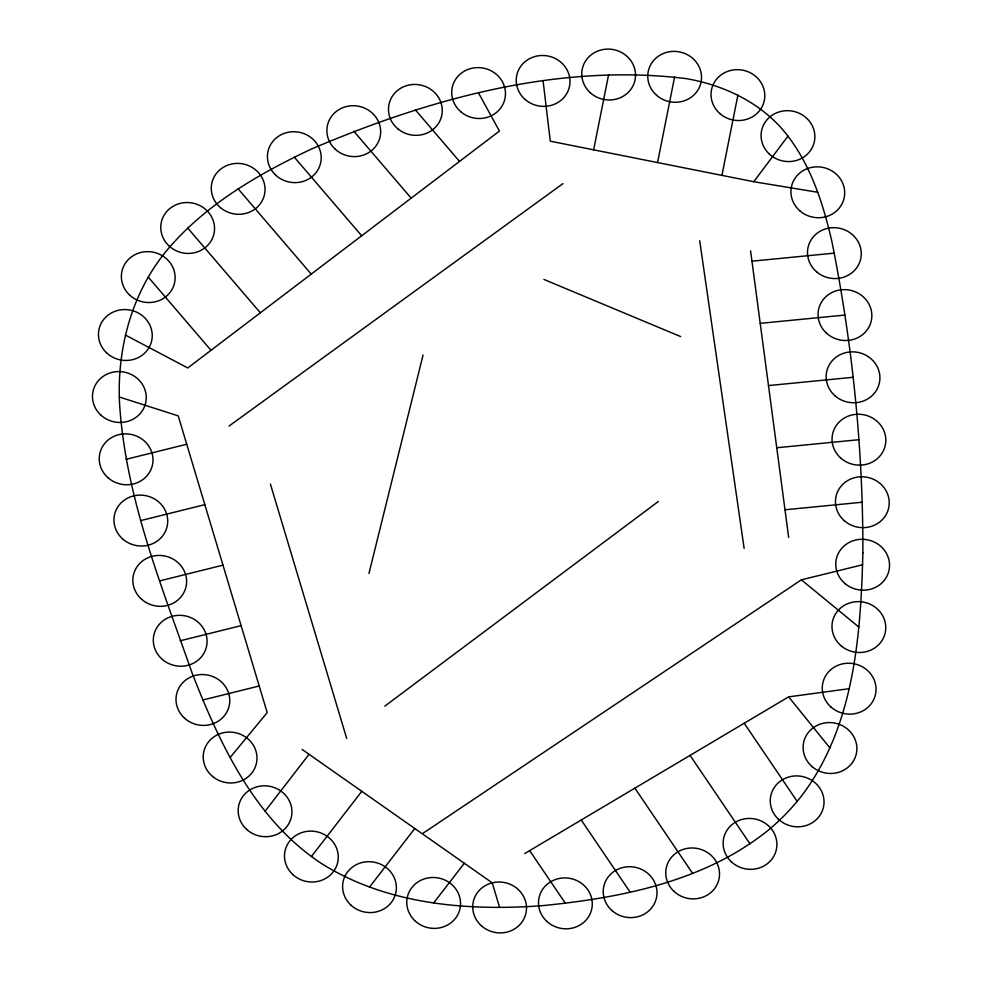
<?xml version="1.0" encoding="UTF-8"?>
<svg xmlns="http://www.w3.org/2000/svg" width="982" height="982" viewBox="0 0 982 982"><rect width="100%" height="100%" fill="white"/><g stroke="black" fill="none" stroke-linecap="round" stroke-linejoin="round"><path stroke-width="1.47" d="M593.644 149.841L608.644 74.534M657.559 162.558L674.634 76.829M721.917 175.373L737.912 95.094M368.962 573.439L423.058 355.018M543.095 80.929L550.288 141.199L753.771 181.719L787.969 136.117M265.042 811.255L309.048 754.299M311.392 856.562L361.793 791.32M369.49 887.127L414.785 828.501M433.663 902.937L464.326 863.252M230.107 757.527L267.19 712.601L178.221 415.877L119.362 397.023M384.834 706.132L658.308 501.507M229.088 426.016L562.993 183.597M422.96 833.301L801.373 579.822L862.65 564.748M524.695 853.567L788.632 696.864L849.16 688.689M126.113 459.306L186.727 444.232M140.831 520.558L204.833 504.65M159.722 580.878L222.975 565.153M180.197 640.78L241.106 625.632M202.893 699.982L259.199 685.988M751.954 261.187L834.381 253.123M760.215 323.348L844.95 315.062M768.476 385.57L853.027 377.297M776.75 447.743L858.931 439.703M784.999 509.781L862.343 502.219M753.771 181.719L817.81 192.288M543.893 279.44L680.612 336.556M125.34 335.022L187.771 367.955L499.421 131.072L478.59 93.057M302.149 749.462L492.228 882.843L499.617 907.454M801.373 579.822L858.857 627.068M415.361 109.886L459.527 161.392M353.753 131.158L411.176 198.143M294.318 157.181L361.683 235.766M238.147 188.851L311.233 274.113M187.66 227.984L260.353 312.792M148.245 277.084L211.007 350.304M788.632 696.864L829.999 748.014M744.221 723.231L797.139 801.361M690.064 755.379L750.003 843.894M634.875 788.153L692.641 873.428M581.234 819.995L630.113 892.159M529.666 850.608L565.411 903.366M270.406 484.065L346.671 738.403M699.7 240.713L744.147 548.496M750.579 250.84L788.669 537.436M862.871 552.78C860.784 634.556 854.352 722.666 804.995 791.308A233.679 220.14 11.2 0 1 768.722 829.839C705.15 881.345 621.569 897.83 542.138 905.686C466.487 911.247 385.533 904.496 320.144 862.65C254.62 818.706 219.845 744.16 192.079 672.977C161.343 585.137 125.266 496.831 119.534 402.951C116.907 349.224 131.392 293.962 165.663 251.822C204.219 205.201 257.763 174.317 311.785 148.871C428.803 98.986 558.132 62.774 686.209 78.621C724.372 85.201 761.553 102.95 786.03 133.675C810.666 164.73 823.063 203.249 831.852 241.376C852.425 343.761 863.141 448.32 862.871 552.78M415.374 921.19A26.944 25.385 11.2 0 0 459.883 909.172A26.944 25.385 11.2 0 0 425.746 878.46A26.944 25.385 11.2 0 0 415.374 921.19M481.585 925.94A26.944 25.385 11.2 0 0 525.91 913.358A26.944 25.385 11.2 0 0 491.344 883.076A26.944 25.385 11.2 0 0 481.585 925.94M546.986 921.509A26.944 25.385 11.2 0 0 591.581 909.749A26.944 25.385 11.2 0 0 557.653 878.841A26.944 25.385 11.2 0 0 546.986 921.509M612.461 910.977A26.944 25.385 11.2 0 0 656.504 897.597A26.944 25.385 11.2 0 0 621.373 867.916A26.944 25.385 11.2 0 0 612.461 910.977M673.738 891.128A26.944 25.385 11.2 0 0 718.652 880.424A26.944 25.385 11.2 0 0 685.522 848.743A26.944 25.385 11.2 0 0 673.738 891.128M731.357 861.815A26.944 25.385 11.2 0 0 776.111 850.572A26.944 25.385 11.2 0 0 742.564 819.283A26.944 25.385 11.2 0 0 731.357 861.815M778.37 819.172A26.944 25.385 11.2 0 0 823.198 808.211A26.944 25.385 11.2 0 0 789.872 776.713A26.944 25.385 11.2 0 0 778.37 819.172M812.114 766.635A26.944 25.385 11.2 0 0 856.329 753.746A26.944 25.385 11.2 0 0 821.553 723.685A26.944 25.385 11.2 0 0 812.114 766.635M830.76 706.844A26.944 25.385 11.2 0 0 875.343 695.035A26.944 25.385 11.2 0 0 841.365 664.163A26.944 25.385 11.2 0 0 830.76 706.844M841.279 645.935A26.944 25.385 11.2 0 0 885.273 632.433A26.944 25.385 11.2 0 0 850.044 602.85A26.944 25.385 11.2 0 0 841.279 645.935M845.097 583.639A26.944 25.385 11.2 0 0 889.066 570.051A26.944 25.385 11.2 0 0 853.788 540.53A26.944 25.385 11.2 0 0 845.097 583.639M844.422 520.791A26.944 25.385 11.2 0 0 888.661 507.989A26.944 25.385 11.2 0 0 853.935 477.866A26.944 25.385 11.2 0 0 844.422 520.791M840.42 457.747A26.944 25.385 11.2 0 0 885.077 446.209A26.944 25.385 11.2 0 0 851.296 415.14A26.944 25.385 11.2 0 0 840.42 457.747M835.203 395.967A26.944 25.385 11.2 0 0 879.381 382.943A26.944 25.385 11.2 0 0 844.495 352.992A26.944 25.385 11.2 0 0 835.203 395.967M826.341 333.033A26.944 25.385 11.2 0 0 871.071 321.691A26.944 25.385 11.2 0 0 837.45 290.476A26.944 25.385 11.2 0 0 826.341 333.033M816.864 272.051A26.944 25.385 11.2 0 0 860.809 258.389A26.944 25.385 11.2 0 0 825.469 228.929A26.944 25.385 11.2 0 0 816.864 272.051M800.256 211.179A26.944 25.385 11.2 0 0 844.225 197.603A26.944 25.385 11.2 0 0 808.935 168.082A26.944 25.385 11.2 0 0 800.256 211.179M769.434 154.149A26.944 25.385 11.2 0 0 814.115 142.66A26.944 25.385 11.2 0 0 780.371 111.555A26.944 25.385 11.2 0 0 769.434 154.149M720.052 113.728A26.944 25.385 11.2 0 0 764.254 100.79A26.944 25.385 11.2 0 0 729.442 70.778A26.944 25.385 11.2 0 0 720.052 113.728M656.639 95.34A26.944 25.385 11.2 0 0 700.939 82.684A26.944 25.385 11.2 0 0 666.336 52.451A26.944 25.385 11.2 0 0 656.639 95.34M590.059 92.529A26.944 25.385 11.2 0 0 634.765 81.138A26.944 25.385 11.2 0 0 601.107 49.959A26.944 25.385 11.2 0 0 590.059 92.529M525.235 99.563A26.944 25.385 11.2 0 0 569.437 86.625A26.944 25.385 11.2 0 0 534.625 56.6A26.944 25.385 11.2 0 0 525.235 99.563M460.939 111.874A26.944 25.385 11.2 0 0 504.981 98.495A26.944 25.385 11.2 0 0 469.838 68.814A26.944 25.385 11.2 0 0 460.939 111.874M397.771 128.752A26.944 25.385 11.2 0 0 441.777 115.25A26.944 25.385 11.2 0 0 406.548 85.667A26.944 25.385 11.2 0 0 397.771 128.752M334.862 148.847A26.944 25.385 11.2 0 0 379.776 138.143A26.944 25.385 11.2 0 0 346.634 106.473A26.944 25.385 11.2 0 0 334.862 148.847M275.77 175.201A26.944 25.385 11.2 0 0 320.451 163.724A26.944 25.385 11.2 0 0 286.732 132.607A26.944 25.385 11.2 0 0 275.77 175.201M220.533 207.693A26.944 25.385 11.2 0 0 264.551 194.227A26.944 25.385 11.2 0 0 229.358 164.62A26.944 25.385 11.2 0 0 220.533 207.693M169.395 246.261A26.944 25.385 11.2 0 0 213.88 234.17A26.944 25.385 11.2 0 0 179.694 203.507A26.944 25.385 11.2 0 0 169.395 246.261M129.71 295.116A26.944 25.385 11.2 0 0 174.379 283.626A26.944 25.385 11.2 0 0 140.647 252.521A26.944 25.385 11.2 0 0 129.71 295.116M106.842 353.078A26.944 25.385 11.2 0 0 151.498 341.503A26.944 25.385 11.2 0 0 117.693 310.459A26.944 25.385 11.2 0 0 106.842 353.078M101.207 415.398A26.944 25.385 11.2 0 0 145.618 403.062A26.944 25.385 11.2 0 0 111.248 372.595A26.944 25.385 11.2 0 0 101.207 415.398M108.216 477.903A26.944 25.385 11.2 0 0 152.443 465.038A26.944 25.385 11.2 0 0 117.68 434.965A26.944 25.385 11.2 0 0 108.216 477.903M123.339 539.511A26.944 25.385 11.2 0 0 167.259 525.787A26.944 25.385 11.2 0 0 131.883 496.376A26.944 25.385 11.2 0 0 123.339 539.511M141.617 599.29A26.944 25.385 11.2 0 0 185.991 586.88A26.944 25.385 11.2 0 0 151.572 556.463A26.944 25.385 11.2 0 0 141.617 599.29M162.509 659.56A26.944 25.385 11.2 0 0 206.576 646.242A26.944 25.385 11.2 0 0 171.494 616.512A26.944 25.385 11.2 0 0 162.509 659.56M184.825 718.431A26.944 25.385 11.2 0 0 229.174 705.923A26.944 25.385 11.2 0 0 194.681 675.579A26.944 25.385 11.2 0 0 184.825 718.431M212.591 776.455A26.944 25.385 11.2 0 0 256.535 762.781A26.944 25.385 11.2 0 0 221.183 733.333A26.944 25.385 11.2 0 0 212.591 776.455M246.715 829.471A26.944 25.385 11.2 0 0 291.249 817.54A26.944 25.385 11.2 0 0 257.174 786.766A26.944 25.385 11.2 0 0 246.715 829.471M292.82 874.557A26.944 25.385 11.2 0 0 337.513 863.153A26.944 25.385 11.2 0 0 303.843 831.987A26.944 25.385 11.2 0 0 292.82 874.557M351.163 905.355A26.944 25.385 11.2 0 0 395.697 893.399A26.944 25.385 11.2 0 0 361.609 862.638A26.944 25.385 11.2 0 0 351.163 905.355"/></g></svg>
